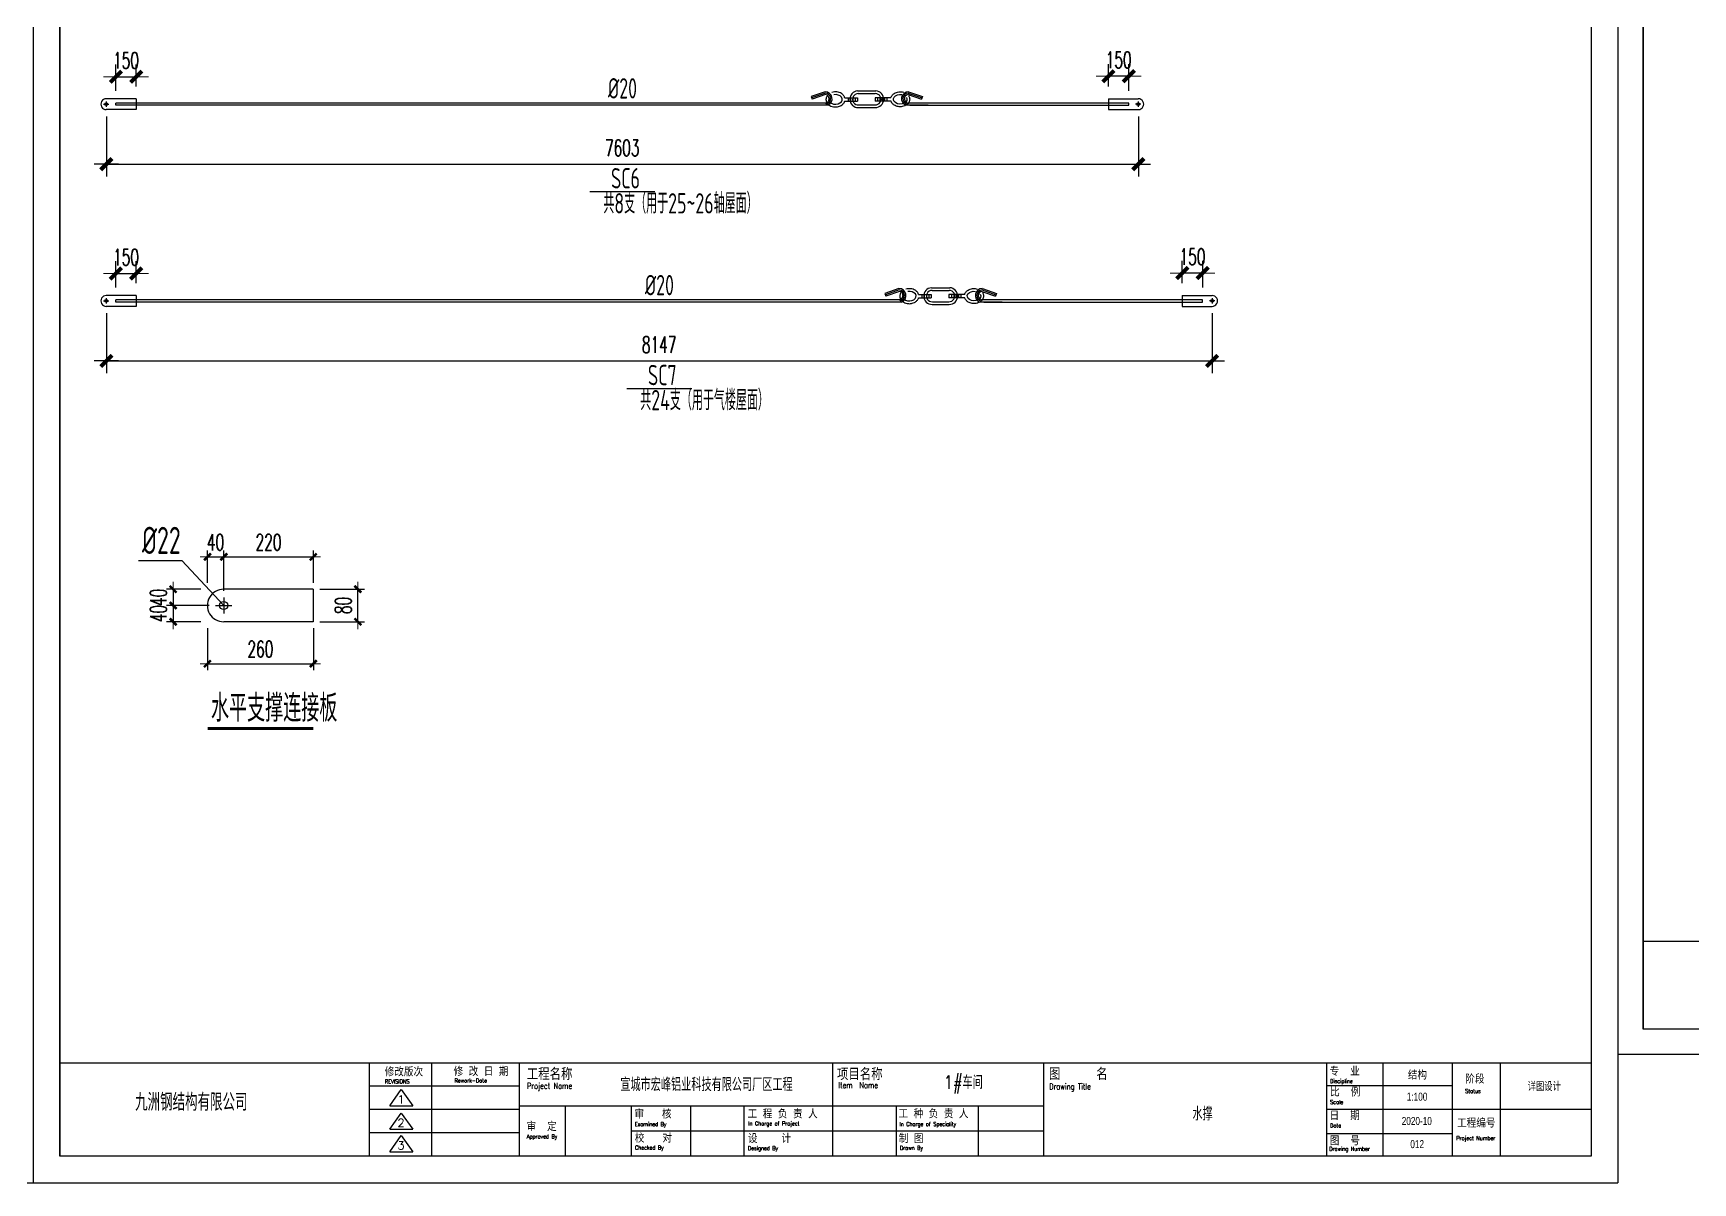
# Model space of a CAD drawing. Header units: inches. Extents: x 129725932 to 129894734, y 55771230 to 55809283.
# Drawn here: x 129797426 to 129809653, y 55771230 to 55779701 of the extents above; entities that cross this region are included whole.
import ezdxf
from ezdxf.enums import TextEntityAlignment as Align

# ---------------------------------------------------------------- set-up
doc = ezdxf.new("R2010")
doc.units = ezdxf.units.IN
doc.header["$MEASUREMENT"] = 0
doc.linetypes.add('CENTER', pattern=[50.8, 31.75, -6.35, 6.35, -6.35])
doc.layers.add('TK', color=140, linetype='Continuous')
doc.layers.add('细线', color=37, linetype='Continuous')
for name, color, linetype, lineweight in [('标注', 8, 'Continuous', 9), ('灰线', 253, 'Continuous', 5), ('轴线层', 1, 'CENTER', 15)]:
    doc.layers.add(name, color=color, linetype=linetype, lineweight=lineweight)
doc.styles.add('ARIAL', font='swisscl.ttf', dxfattribs={"width": 0.7})
doc.styles.add('DIM_FONT', font='romans.shx', dxfattribs={"width": 0.618, "bigfont": '1hztxt.shx'})
doc.styles.add('hz', font='gbenor.shx', dxfattribs={"width": 0.75, "height": 100, "bigfont": 'gbcbig.shx'})
doc.styles.add('HZXY', font='romand.shx', dxfattribs={"bigfont": 'hzxy.shx'})
doc.styles.add('ROMANC', font='romanc.shx', dxfattribs={"width": 0.8, "bigfont": 'hztxt.shx'})
doc.styles.get("Standard").update_dxf_attribs({"font": 'txt', "bigfont": 'gbcbig.shx'})
doc.dimstyles.new('WGH(1)', dxfattribs={"dimscale": 1.2, "dimtxt": 100, "dimasz": 0.5, "dimexe": 75, "dimexo": 75, "dimgap": 50, "dimtad": 1, "dimdec": 0, "dimzin": 0, "dimdsep": 46, "dimtxsty": 'DIM_FONT', "dimblk1": '_DIMX', "dimblk2": '_DIMX', "dimsah": 1, "dimcen": 0.09, "dimclrd": 3, "dimclre": 3, "dimclrt": 7, "dimadec": 0, "dimazin": 0, "dimtfac": 1, "dimtdec": 0, "dimtix": 1, "dimtmove": 2, "dimatfit": 3, "dimldrblk": '_DIMX', "dimfxl": 0, "dimtolj": 1, "dimtzin": 0, "dimarcsym": 0})
doc.dimstyles.new('WGH(3)', dxfattribs={"dimscale": 1.2, "dimtxt": 100, "dimasz": 0.3, "dimexe": 40, "dimexo": 40, "dimgap": 40, "dimtad": 1, "dimdec": 0, "dimlfac": 0.333333, "dimzin": 0, "dimdsep": 46, "dimtxsty": 'DIM_FONT', "dimblk1": '_DIMX', "dimblk2": '_DIMX', "dimsah": 1, "dimcen": 0.09, "dimclrd": 3, "dimclre": 3, "dimclrt": 7, "dimadec": 0, "dimazin": 0, "dimtfac": 1, "dimtdec": 0, "dimtix": 1, "dimtmove": 2, "dimatfit": 3, "dimldrblk": '_DIMX', "dimfxl": 0, "dimtolj": 1, "dimtzin": 0, "dimarcsym": 0})

# ---------------------------------------------------------------- blocks, each defined once
blk = doc.blocks.new('11111')
at = {"layer": 'TK', "lineweight": -3}
for p, q in [((6334426, 2886357), (6334426, 2870307)), ((6345762, 2886357), (6345762, 2870307)), ((6345762, 2886357), (6345762, 2870307)), ((6334617, 2885880), (6334617, 2870497)), ((6334617, 2870497), (6334617, 2885880)), ((6345571, 2885880), (6345571, 2870497)), ((6334617, 2871165), (6345571, 2871165)), ((6334617, 2871165), (6334617, 2870497)), ((6336830, 2871165), (6336830, 2870497)), ((6337276, 2871165), (6337276, 2870497)), ((6337903, 2871165), (6337903, 2870497)), ((6340145, 2871165), (6340145, 2870497)), ((6341654, 2871165), (6341654, 2870497)), ((6341654, 2871165), (6341654, 2870497)), ((6343679, 2871165), (6343679, 2870497)), ((6344080, 2871165), (6344080, 2870497)), ((6344577, 2871165), (6344577, 2870497)), ((6344921, 2871165), (6344921, 2870497)), ((6337903, 2870998), (6336830, 2870998)), ((6336978, 2870858), (6337059, 2870974)), ((6337059, 2870974), (6337141, 2870858)), ((6344577, 2871001), (6343679, 2871001)), ((6337903, 2870831), (6336830, 2870831)), ((6336978, 2870858), (6337141, 2870858)), ((6337903, 2870858), (6341654, 2870858)), ((6338232, 2870858), (6338232, 2870497)), ((6338703, 2870858), (6338703, 2870497)), ((6339128, 2870858), (6339128, 2870497)), ((6339509, 2870858), (6339509, 2870497)), ((6340599, 2870858), (6340599, 2870497)), ((6341186, 2870858), (6341186, 2870497)), ((6345571, 2870832), (6343679, 2870832)), ((6336978, 2870690), (6337059, 2870806)), ((6337059, 2870806), (6337141, 2870690)), ((6337903, 2870664), (6336830, 2870664)), ((6336978, 2870690), (6337141, 2870690)), ((6336978, 2870529), (6337059, 2870644)), ((6337059, 2870644), (6337141, 2870529)), ((6338703, 2870678), (6341654, 2870678)), ((6344577, 2870658), (6343679, 2870658)), ((6345571, 2870497), (6334617, 2870497)), ((6336978, 2870529), (6337141, 2870529)), ((6334426, 2870307), (6345762, 2870307))]:
    blk.add_line(p, q, dxfattribs=at)
at = {"layer": 'TK', "lineweight": -3, "style": 'HZXY', "width": 1}
for s, height, p in [('修改版次', 57.3, (6336940, 2871069)), ('修 改 日 期', 57.3, (6337433, 2871072)), ('工程名称', 85.9, (6337957, 2871042)), ('项目名称', 85.9, (6340176, 2871041)), ('图    名', 85.9, (6341693, 2871042)), ('专  业', 57.3, (6343700, 2871073)), ('阶段', 57.3, (6344671, 2871018)), ('比  例', 57.3, (6343704, 2870925)), ('审   核', 57.3, (6338727, 2870767)), ('工 程 负 责 人', 57.3, (6339537, 2870768)), ('工 种 负 责 人', 57.3, (6340616, 2870769)), ('审  定 ', 57.3, (6337955, 2870678)), ('日  期', 57.3, (6343700, 2870756)), ('工程编号', 57.3, (6344612, 2870703)), ('校   对', 57.3, (6338730, 2870595)), ('设    计 ', 57.3, (6339539, 2870592)), ('制 图', 57.3, (6340618, 2870592)), ('图  号', 57.3, (6343701, 2870576))]:
    blk.add_text(s, height=height, dxfattribs=at).set_placement(p)
at = {"layer": 'TK', "width": 1}
blk.add_text('九洲钢结构有限公司', height=124.1, dxfattribs=at).set_placement((6335155, 2870822))
at = {"layer": 'TK', "lineweight": -3, "style": 'ROMANC', "text_generation_flag": 6, "width": 0.75}
for s, height, p in [('REVISIONS', 28.6, (6336941, 2871018)), ('Rework-Date', 28.63, (6337440, 2871024)), ('Project Name', 41.99, (6337958, 2870979)), ('Item  Name', 42, (6340186, 2870984)), ('Drawing Title', 41.99, (6341694, 2870975)), ('Discipline', 28.6, (6343704, 2871020)), ('Status', 28.6, (6344670, 2870949)), ('Scale', 28.6, (6343704, 2870870)), ('Examined By', 28.63, (6338729, 2870712)), ('In Charge of Project', 28.63, (6339541, 2870717)), ('In Charge of Speciality', 28.63, (6340623, 2870713)), ('Date', 28.6, (6343704, 2870702)), ('Approved By', 28.63, (6337957, 2870624)), ('Project Number', 28.63, (6344607, 2870612)), ('Checked By', 28.6, (6338731, 2870544)), ('Designed By', 28.63, (6339539, 2870540)), ('Drawn By', 28.6, (6340626, 2870542)), ('Drawing Number', 28.63, (6343698, 2870535))]:
    blk.add_text(s, height=height, rotation=180, dxfattribs=at).set_placement(p)
at = {"layer": 'TK', "lineweight": -3}
for tag, height, style, width, p in [('PROJECT-NAME', 95.4, 'HZXY', 0.8, (6339243, 2871015)), ('ITEM-NAME', 95.4, 'HZXY', 0.8, (6341080, 2871019)), ('DISCIPLINE', 57.3, 'HZXY', 1, (6344329, 2871083)), ('REWORK-DATE', 57.3, 'ARIAL', 1, (6337574, 2870911)), ('DRAWING-TITLE', 95.4, 'HZXY', 0.8, (6342797, 2870944)), ('SCALE', 57.3, 'ARIAL', 1, (6344326, 2870923)), ('STATUS', 57.3, 'HZXY', 0.8, (6345236, 2871000)), ('版本号', 57.3, 'HZXY', 1, (6337057, 2870904)), ('DRAWING-TITLE', 95.4, 'HZXY', 0.8, (6342791, 2870805)), ('版本号', 57.3, 'HZXY', 1, (6337057, 2870736)), ('REWORK-DATE', 57.3, 'ARIAL', 1, (6337574, 2870744)), ('DRAWING-TITLE', 95.4, 'HZXY', 0.8, (6342793, 2870673)), ('DATE', 57.3, 'ARIAL', 1, (6344324, 2870749)), ('版本号', 57.3, 'HZXY', 1, (6337057, 2870574)), ('REWORK-DATE', 57.3, 'ARIAL', 1, (6337574, 2870577)), ('DRAWING-NUMBER', 57.3, 'ARIAL', 1, (6344327, 2870584)), ('PROJECT-NUMBER', 57.3, 'ARIAL', 0.9, (6345225, 2870673))]:
    blk.add_attdef(tag, text='', height=height, dxfattribs=dict(at, style=style, width=width)).set_placement(p, align=Align.MIDDLE)
blk = doc.blocks.new('_DIMX')
blk.add_line((-150, 0), (150, 0))
at = {"const_width": 50}
blk.add_lwpolyline([(-70, -70), (70, 70)], dxfattribs=at)
blk = doc.blocks.new('*D926')
at = {"color": 3, "lineweight": -2}
for p, q in [((129797965, 55779088), (129797965, 55778646)), ((129805568, 55779088), (129805568, 55778646)), ((129797965, 55778736), (129805567, 55778736))]:
    blk.add_line(p, q, dxfattribs=at)
at = {"layer": 'Defpoints', "color": 0}
for p in [(129797965, 55779178), (129805568, 55779178), (129805568, 55778736)]:
    blk.add_point(p, dxfattribs=at)
at = {"color": 3, "lineweight": -2, "xscale": 0.5999999999999995, "yscale": 0.5999999999999995, "zscale": 0.5999999999999995, "rotation": 180}
blk.add_blockref('_DIMX', (129797965, 55778736), dxfattribs=at)
at = {"color": 3, "lineweight": -2, "xscale": 0.5999999999999995, "yscale": 0.5999999999999995, "zscale": 0.5999999999999995}
blk.add_blockref('_DIMX', (129805568, 55778736), dxfattribs=at)
at = {"color": 7, "insert": (129801766, 55778856), "char_height": 120, "attachment_point": 5, "style": 'DIM_FONT'}
blk.add_mtext('\\A1;7603', dxfattribs=at)
blk = doc.blocks.new('*D927')
at = {"layer": 'Defpoints', "color": 0}
for p in [(129798185, 55779380), (129798035, 55779186), (129798185, 55779218)]:
    blk.add_point(p, dxfattribs=at)
at = {"layer": '标注', "color": 3, "lineweight": -2}
for p, q in [((129798035, 55779276), (129798035, 55779470)), ((129798185, 55779308), (129798185, 55779470)), ((129798034, 55779380), (129798033, 55779380)), ((129798035, 55779380), (129798185, 55779380)), ((129798185, 55779380), (129798186, 55779380))]:
    blk.add_line(p, q, dxfattribs=at)
at = {"layer": '标注', "color": 3, "lineweight": -2, "xscale": 0.5999999999999995, "yscale": 0.5999999999999995, "zscale": 0.5999999999999995}
blk.add_blockref('_DIMX', (129798035, 55779380), dxfattribs=at)
at = {"layer": '标注', "color": 3, "lineweight": -2, "xscale": 0.5999999999999995, "yscale": 0.5999999999999995, "zscale": 0.5999999999999995, "rotation": 180}
blk.add_blockref('_DIMX', (129798185, 55779380), dxfattribs=at)
at = {"layer": '标注', "color": 7, "insert": (129798110, 55779500), "char_height": 120, "attachment_point": 5, "style": 'DIM_FONT'}
blk.add_mtext('\\A1;150', dxfattribs=at)
blk = doc.blocks.new('*D928')
at = {"layer": 'Defpoints', "color": 0}
for p in [(129805348, 55779384), (129805348, 55779218), (129805498, 55779186)]:
    blk.add_point(p, dxfattribs=at)
at = {"layer": '标注', "color": 3, "lineweight": -2}
for p, q in [((129805347, 55779384), (129805346, 55779384)), ((129805348, 55779308), (129805348, 55779474)), ((129805498, 55779384), (129805348, 55779384)), ((129805498, 55779276), (129805498, 55779474)), ((129805498, 55779384), (129805499, 55779384))]:
    blk.add_line(p, q, dxfattribs=at)
at = {"layer": '标注', "color": 3, "lineweight": -2, "xscale": 0.5999999999999995, "yscale": 0.5999999999999995, "zscale": 0.5999999999999995}
blk.add_blockref('_DIMX', (129805348, 55779384), dxfattribs=at)
at = {"layer": '标注', "color": 3, "lineweight": -2, "xscale": 0.5999999999999995, "yscale": 0.5999999999999995, "zscale": 0.5999999999999995, "rotation": 180}
blk.add_blockref('_DIMX', (129805498, 55779384), dxfattribs=at)
at = {"layer": '标注', "color": 7, "insert": (129805423, 55779504), "char_height": 120, "attachment_point": 5, "style": 'DIM_FONT'}
blk.add_mtext('\\A1;150', dxfattribs=at)
blk = doc.blocks.new('*D929')
at = {"color": 3, "lineweight": -2}
for p, q in [((129797965, 55777638), (129797965, 55777196)), ((129806112, 55777638), (129806112, 55777196)), ((129797965, 55777286), (129806111, 55777286))]:
    blk.add_line(p, q, dxfattribs=at)
at = {"layer": 'Defpoints', "color": 0}
for p in [(129797965, 55777728), (129806112, 55777728), (129806112, 55777286)]:
    blk.add_point(p, dxfattribs=at)
at = {"color": 3, "lineweight": -2, "xscale": 0.5999999999999995, "yscale": 0.5999999999999995, "zscale": 0.5999999999999995, "rotation": 180}
blk.add_blockref('_DIMX', (129797965, 55777286), dxfattribs=at)
at = {"color": 3, "lineweight": -2, "xscale": 0.5999999999999995, "yscale": 0.5999999999999995, "zscale": 0.5999999999999995}
blk.add_blockref('_DIMX', (129806112, 55777286), dxfattribs=at)
at = {"color": 7, "insert": (129802038, 55777406), "char_height": 120, "attachment_point": 5, "style": 'DIM_FONT'}
blk.add_mtext('\\A1;8147', dxfattribs=at)
blk = doc.blocks.new('*D930')
at = {"layer": 'Defpoints', "color": 0}
for p in [(129798185, 55777930), (129798035, 55777736), (129798185, 55777768)]:
    blk.add_point(p, dxfattribs=at)
at = {"layer": '标注', "color": 3, "lineweight": -2}
for p, q in [((129798034, 55777930), (129798033, 55777930)), ((129798035, 55777826), (129798035, 55778020)), ((129798035, 55777930), (129798185, 55777930)), ((129798185, 55777858), (129798185, 55778020)), ((129798185, 55777930), (129798186, 55777930))]:
    blk.add_line(p, q, dxfattribs=at)
at = {"layer": '标注', "color": 3, "lineweight": -2, "xscale": 0.5999999999999995, "yscale": 0.5999999999999995, "zscale": 0.5999999999999995}
blk.add_blockref('_DIMX', (129798035, 55777930), dxfattribs=at)
at = {"layer": '标注', "color": 3, "lineweight": -2, "xscale": 0.5999999999999995, "yscale": 0.5999999999999995, "zscale": 0.5999999999999995, "rotation": 180}
blk.add_blockref('_DIMX', (129798185, 55777930), dxfattribs=at)
at = {"layer": '标注', "color": 7, "insert": (129798110, 55778050), "char_height": 120, "attachment_point": 5, "style": 'DIM_FONT'}
blk.add_mtext('\\A1;150', dxfattribs=at)
blk = doc.blocks.new('*D931')
at = {"layer": 'Defpoints', "color": 0}
for p in [(129805892, 55777934), (129805892, 55777768), (129806042, 55777736)]:
    blk.add_point(p, dxfattribs=at)
at = {"layer": '标注', "color": 3, "lineweight": -2}
for p, q in [((129805891, 55777934), (129805890, 55777934)), ((129805892, 55777858), (129805892, 55778024)), ((129806042, 55777934), (129805892, 55777934)), ((129806042, 55777826), (129806042, 55778024)), ((129806042, 55777934), (129806043, 55777934))]:
    blk.add_line(p, q, dxfattribs=at)
at = {"layer": '标注', "color": 3, "lineweight": -2, "xscale": 0.5999999999999995, "yscale": 0.5999999999999995, "zscale": 0.5999999999999995}
blk.add_blockref('_DIMX', (129805892, 55777934), dxfattribs=at)
at = {"layer": '标注', "color": 3, "lineweight": -2, "xscale": 0.5999999999999995, "yscale": 0.5999999999999995, "zscale": 0.5999999999999995, "rotation": 180}
blk.add_blockref('_DIMX', (129806042, 55777934), dxfattribs=at)
at = {"layer": '标注', "color": 7, "insert": (129805967, 55778054), "char_height": 120, "attachment_point": 5, "style": 'DIM_FONT'}
blk.add_mtext('\\A1;150', dxfattribs=at)
blk = doc.blocks.new('*D974')
at = {"layer": 'Defpoints', "color": 0}
for p in [(129798830, 55775842), (129798710, 55775604), (129798830, 55775543)]:
    blk.add_point(p, dxfattribs=at)
at = {"layer": '灰线', "color": 3, "lineweight": -2}
for p, q in [((129798709, 55775842), (129798709, 55775842)), ((129798710, 55775652), (129798710, 55775890)), ((129798710, 55775842), (129798830, 55775842)), ((129798830, 55775591), (129798830, 55775890)), ((129798830, 55775842), (129798830, 55775842))]:
    blk.add_line(p, q, dxfattribs=at)
at = {"layer": '灰线', "color": 3, "lineweight": -2, "xscale": 0.3599999999999997, "yscale": 0.3599999999999997, "zscale": 0.3599999999999997}
blk.add_blockref('_DIMX', (129798710, 55775842), dxfattribs=at)
at = {"layer": '灰线', "color": 3, "lineweight": -2, "xscale": 0.3599999999999997, "yscale": 0.3599999999999997, "zscale": 0.3599999999999997, "rotation": 180}
blk.add_blockref('_DIMX', (129798830, 55775842), dxfattribs=at)
at = {"layer": '灰线', "color": 7, "insert": (129798770, 55775950), "char_height": 120, "attachment_point": 5, "style": 'DIM_FONT'}
blk.add_mtext('\\A1;40', dxfattribs=at)
blk = doc.blocks.new('*D975')
at = {"layer": 'Defpoints', "color": 0}
for p in [(129799490, 55775842), (129799490, 55775604), (129798830, 55775543)]:
    blk.add_point(p, dxfattribs=at)
at = {"layer": '灰线', "color": 3, "lineweight": -2}
for p, q in [((129798830, 55775591), (129798830, 55775890)), ((129798830, 55775842), (129799489, 55775842)), ((129799490, 55775652), (129799490, 55775890))]:
    blk.add_line(p, q, dxfattribs=at)
at = {"layer": '灰线', "color": 3, "lineweight": -2, "xscale": 0.3599999999999997, "yscale": 0.3599999999999997, "zscale": 0.3599999999999997, "rotation": 180}
blk.add_blockref('_DIMX', (129798830, 55775842), dxfattribs=at)
at = {"layer": '灰线', "color": 3, "lineweight": -2, "xscale": 0.3599999999999997, "yscale": 0.3599999999999997, "zscale": 0.3599999999999997}
blk.add_blockref('_DIMX', (129799490, 55775842), dxfattribs=at)
at = {"layer": '灰线', "color": 7, "insert": (129799160, 55775950), "char_height": 120, "attachment_point": 5, "style": 'DIM_FONT'}
blk.add_mtext('\\A1;220', dxfattribs=at)
blk = doc.blocks.new('*D976')
at = {"layer": 'Defpoints', "color": 0}
for p in [(129798710, 55775604), (129798457, 55775484), (129798770, 55775484)]:
    blk.add_point(p, dxfattribs=at)
at = {"layer": '灰线', "color": 3, "lineweight": -2}
for p, q in [((129798662, 55775604), (129798409, 55775604)), ((129798457, 55775604), (129798457, 55775604)), ((129798457, 55775604), (129798457, 55775484)), ((129798722, 55775484), (129798409, 55775484)), ((129798457, 55775483), (129798457, 55775483))]:
    blk.add_line(p, q, dxfattribs=at)
at = {"layer": '灰线', "color": 3, "lineweight": -2, "xscale": 0.3599999999999997, "yscale": 0.3599999999999997, "zscale": 0.3599999999999997}
for p, rotation in [((129798457, 55775604), 270), ((129798457, 55775484), 90)]:
    blk.add_blockref('_DIMX', p, dxfattribs=dict(at, rotation=rotation))
at = {"layer": '灰线', "color": 7, "insert": (129798349, 55775544), "char_height": 120, "attachment_point": 5, "rotation": 90, "style": 'DIM_FONT'}
blk.add_mtext('\\A1;40', dxfattribs=at)
blk = doc.blocks.new('*D977')
at = {"layer": 'Defpoints', "color": 0}
for p in [(129798770, 55775484), (129798457, 55775364), (129798710, 55775364)]:
    blk.add_point(p, dxfattribs=at)
at = {"layer": '灰线', "color": 3, "lineweight": -2}
for p, q in [((129798722, 55775484), (129798409, 55775484)), ((129798457, 55775484), (129798457, 55775484)), ((129798457, 55775484), (129798457, 55775364)), ((129798662, 55775364), (129798409, 55775364)), ((129798457, 55775363), (129798457, 55775363))]:
    blk.add_line(p, q, dxfattribs=at)
at = {"layer": '灰线', "color": 3, "lineweight": -2, "xscale": 0.3599999999999997, "yscale": 0.3599999999999997, "zscale": 0.3599999999999997}
for p, rotation in [((129798457, 55775484), 270), ((129798457, 55775364), 90)]:
    blk.add_blockref('_DIMX', p, dxfattribs=dict(at, rotation=rotation))
at = {"layer": '灰线', "color": 7, "insert": (129798349, 55775424), "char_height": 120, "attachment_point": 5, "rotation": 90, "style": 'DIM_FONT'}
blk.add_mtext('\\A1;40', dxfattribs=at)
blk = doc.blocks.new('*D978')
at = {"layer": 'Defpoints', "color": 0}
for p in [(129798710, 55775364), (129799490, 55775364), (129799490, 55775055)]:
    blk.add_point(p, dxfattribs=at)
at = {"layer": '灰线', "color": 3, "lineweight": -2}
for p, q in [((129798710, 55775316), (129798710, 55775007)), ((129799490, 55775316), (129799490, 55775007)), ((129798710, 55775055), (129799489, 55775055))]:
    blk.add_line(p, q, dxfattribs=at)
at = {"layer": '灰线', "color": 3, "lineweight": -2, "xscale": 0.3599999999999997, "yscale": 0.3599999999999997, "zscale": 0.3599999999999997, "rotation": 180}
blk.add_blockref('_DIMX', (129798710, 55775055), dxfattribs=at)
at = {"layer": '灰线', "color": 3, "lineweight": -2, "xscale": 0.3599999999999997, "yscale": 0.3599999999999997, "zscale": 0.3599999999999997}
blk.add_blockref('_DIMX', (129799490, 55775055), dxfattribs=at)
at = {"layer": '灰线', "color": 7, "insert": (129799100, 55775163), "char_height": 120, "attachment_point": 5, "style": 'DIM_FONT'}
blk.add_mtext('\\A1;260', dxfattribs=at)
blk = doc.blocks.new('*D979')
at = {"layer": 'Defpoints', "color": 0}
for p in [(129799490, 55775604), (129799818, 55775604), (129799490, 55775364)]:
    blk.add_point(p, dxfattribs=at)
at = {"layer": '灰线', "color": 3, "lineweight": -2}
for p, q in [((129799538, 55775604), (129799866, 55775604)), ((129799818, 55775364), (129799818, 55775603)), ((129799538, 55775364), (129799866, 55775364))]:
    blk.add_line(p, q, dxfattribs=at)
at = {"layer": '灰线', "color": 3, "lineweight": -2, "xscale": 0.3599999999999997, "yscale": 0.3599999999999997, "zscale": 0.3599999999999997}
for p, rotation in [((129799818, 55775604), 90), ((129799818, 55775364), 270)]:
    blk.add_blockref('_DIMX', p, dxfattribs=dict(at, rotation=rotation))
at = {"layer": '灰线', "color": 7, "insert": (129799710, 55775484), "char_height": 120, "attachment_point": 5, "rotation": 90, "style": 'DIM_FONT'}
blk.add_mtext('\\A1;80', dxfattribs=at)

msp = doc.modelspace()

# ---------------------------------------------------------------- linework, layer by layer
for p, q in [((129803260.4, 55779269.8), (129803157, 55779234.1)), ((129803500, 55779275.4), (129803634.7, 55779275.7)), ((129803874.7, 55779269.8), (129803978.1, 55779234.1)), ((129797944.7, 55779178.1), (129797984.5, 55779178.1)), ((129798184.6, 55779218.1), (129797964.6, 55779218.1)), ((129797964.6, 55779198), (129797964.6, 55779158.2)), ((129803077.9, 55779186.3), (129798034.6, 55779186.3)), ((129798034.6, 55779169.9), (129798034.6, 55779186.3)), ((129803077.9, 55779169.9), (129798034.6, 55779169.9)), ((129798184.6, 55779218.1), (129798184.6, 55779138.1)), ((129803301, 55779186.3), (129803077.9, 55779186.3)), ((129803279.7, 55779169.9), (129803077.9, 55779169.9)), ((129803157, 55779234.1), (129803163.8, 55779214.4)), ((129803262.1, 55779259.4), (129803160.4, 55779224.2)), ((129803263.5, 55779248.8), (129803163.8, 55779214.4)), ((129803404.8, 55779199.9), (129803498.8, 55779200.1)), ((129803405.3, 55779224.9), (129803498.8, 55779225.1)), ((129803429.4, 55779224.9), (129803429.4, 55779200)), ((129803446.7, 55779225), (129803446.8, 55779200)), ((129803464.1, 55779225), (129803464.1, 55779200)), ((129803481.4, 55779225.1), (129803481.5, 55779200.1)), ((129803498.8, 55779225.1), (129803498.8, 55779200.1)), ((129803504.1, 55779255.7), (129803630, 55779256)), ((129803504.7, 55779152.4), (129803630.5, 55779152.7)), ((129803507.5, 55779172.3), (129803627.6, 55779172.5)), ((129803744.9, 55779225.6), (129803629.1, 55779225.4)), ((129803629.1, 55779225.4), (129803629.1, 55779200.4)), ((129803629.1, 55779225.4), (129803629.1, 55779200.4)), ((129803745.5, 55779200.7), (129803629.1, 55779200.4)), ((129803646.4, 55779225.4), (129803646.5, 55779200.4)), ((129803663.7, 55779225.5), (129803663.8, 55779200.5)), ((129803681.1, 55779225.5), (129803681.2, 55779200.5)), ((129803698.4, 55779225.5), (129803698.5, 55779200.6)), ((129803715.8, 55779225.6), (129803715.8, 55779200.6)), ((129804020.7, 55779169.9), (129803855.3, 55779169.9)), ((129803871.6, 55779248.8), (129803971.3, 55779214.4)), ((129803873, 55779259.4), (129803974.7, 55779224.2)), ((129805497.6, 55779186.3), (129803877.7, 55779186.3)), ((129803885.3, 55779169.9), (129805497.6, 55779169.9)), ((129803978.1, 55779234.1), (129803971.3, 55779214.4)), ((129805347.6, 55779218.1), (129805567.7, 55779218.1)), ((129805347.6, 55779218.1), (129805347.6, 55779138.1)), ((129805497.6, 55779169.9), (129805497.6, 55779186.3)), ((129805497.6, 55779169.9), (129805497.6, 55779186.3)), ((129805587.5, 55779178.1), (129805547.7, 55779178.1)), ((129805567.6, 55779197.9), (129805567.6, 55779158.2)), ((129805607.6, 55779178.1), (129805607.6, 55779178.1)), ((129798184.6, 55779138.1), (129797964.4, 55779138.1)), ((129805347.6, 55779138.1), (129805567.6, 55779138.1)), ((129801526.9, 55778533.8), (129802005.3, 55778533.8)), ((129803804.4, 55777819.8), (129803701, 55777784.1)), ((129803806.1, 55777809.4), (129803704.4, 55777774.2)), ((129803807.5, 55777798.8), (129803707.8, 55777764.4)), ((129804044, 55777825.4), (129804178.7, 55777825.7)), ((129804048.1, 55777805.7), (129804174, 55777806)), ((129804415.6, 55777798.8), (129804515.3, 55777764.4)), ((129804417, 55777809.4), (129804518.7, 55777774.2)), ((129804418.7, 55777819.8), (129804522.1, 55777784.1)), ((129797944.7, 55777728.1), (129797984.5, 55777728.1)), ((129798184.6, 55777688.1), (129797964.4, 55777688.1)), ((129798184.6, 55777768.1), (129797964.6, 55777768.1)), ((129797964.6, 55777748), (129797964.6, 55777708.2)), ((129803621.9, 55777736.3), (129798034.6, 55777736.3)), ((129798034.6, 55777719.9), (129798034.6, 55777736.3)), ((129803621.9, 55777719.9), (129798034.6, 55777719.9)), ((129798184.6, 55777768.1), (129798184.6, 55777688.1)), ((129803845, 55777736.3), (129803621.9, 55777736.3)), ((129803823.7, 55777719.9), (129803621.9, 55777719.9)), ((129803701, 55777784.1), (129803707.8, 55777764.4)), ((129803948.8, 55777749.9), (129804042.8, 55777750.1)), ((129803949.3, 55777774.9), (129804042.8, 55777775.1)), ((129803973.4, 55777774.9), (129803973.4, 55777750)), ((129803990.7, 55777775), (129803990.8, 55777750)), ((129804008.1, 55777775), (129804008.1, 55777750)), ((129804025.4, 55777775.1), (129804025.5, 55777750.1)), ((129804042.8, 55777775.1), (129804042.8, 55777750.1)), ((129804048.7, 55777702.4), (129804174.5, 55777702.7)), ((129804051.5, 55777722.3), (129804171.6, 55777722.5)), ((129804288.9, 55777775.6), (129804173.1, 55777775.4)), ((129804173.1, 55777775.4), (129804173.1, 55777750.4)), ((129804173.1, 55777775.4), (129804173.1, 55777750.4)), ((129804289.5, 55777750.7), (129804173.1, 55777750.4)), ((129804190.4, 55777775.4), (129804190.5, 55777750.4)), ((129804207.7, 55777775.5), (129804207.8, 55777750.5)), ((129804225.1, 55777775.5), (129804225.2, 55777750.5)), ((129804242.4, 55777775.5), (129804242.5, 55777750.6)), ((129804259.8, 55777775.6), (129804259.8, 55777750.6)), ((129804564.7, 55777719.9), (129804399.3, 55777719.9)), ((129806041.6, 55777736.3), (129804421.7, 55777736.3)), ((129804429.3, 55777719.9), (129806041.6, 55777719.9)), ((129804522.1, 55777784.1), (129804515.3, 55777764.4)), ((129805891.6, 55777768.1), (129806111.7, 55777768.1)), ((129805891.6, 55777768.1), (129805891.6, 55777688.1)), ((129805891.6, 55777688.1), (129806111.6, 55777688.1)), ((129806041.6, 55777719.9), (129806041.6, 55777736.3)), ((129806041.6, 55777719.9), (129806041.6, 55777736.3)), ((129806131.5, 55777728.1), (129806091.7, 55777728.1)), ((129806111.6, 55777747.9), (129806111.6, 55777708.2)), ((129806151.6, 55777728.1), (129806151.6, 55777728.1)), ((129801798.9, 55777083.8), (129802277.3, 55777083.8)), ((129798202.7, 55775815), (129798520, 55775815)), ((129798520, 55775815), (129798829.7, 55775483.7)), ((129799489.7, 55775603.7), (129798829.5, 55775603.7)), ((129799489.7, 55775603.7), (129799489.7, 55775363.7)), ((129798770.1, 55775483.7), (129798889.3, 55775483.7)), ((129798829.7, 55775543.3), (129798829.7, 55775424.1)), ((129799489.7, 55775363.7), (129798829.7, 55775363.7))]:
    msp.add_line(p, q)
for centre, radius in [((129797964.6, 55779178.1), 10), ((129805567.6, 55779178.1), 10), ((129797964.6, 55777728.1), 10), ((129806111.6, 55777728.1), 10), ((129798829.7, 55775483.7), 30)]:
    msp.add_circle(centre, radius)
for centre, radius, start, end in [((129803259.8, 55779217.9), 52, 292.62276, 89.26609), ((129803504.2, 55779214), 61.5, 93.93884, 270.508), ((129803630.7, 55779214.3), 61.5, 269.7485, 86.31767), ((129803875.3, 55779217.9), 52, 90.73391, 247.37507), ((129797964.6, 55779178.1), 40, 89.86066, 270.00069), ((129803259.3, 55779217.6), 31.4, 273.45108, 82.36139), ((129803260.3, 55779218.5), 40.9, 281.11886, 87.5348), ((129803504.5, 55779214), 41.8, 90.55021, 274.16242), ((129803630.4, 55779214.2), 41.8, 266.09408, 90.55021), ((129803874.8, 55779218.5), 40.9, 92.4652, 258.88114), ((129803875.8, 55779217.6), 31.4, 97.63861, 273.45108), ((129805567.6, 55779178.1), 40, 269.99883, 90.13886), ((129803803.8, 55777767.9), 52, 292.62276, 89.26609), ((129803803.3, 55777767.6), 31.4, 273.45108, 82.36139), ((129803804.3, 55777768.5), 40.9, 281.11886, 87.5348), ((129804048.2, 55777764), 61.5, 93.93884, 270.508), ((129804048.5, 55777764), 41.8, 90.55021, 274.16242), ((129804174.4, 55777764.2), 41.8, 266.09408, 90.55021), ((129804174.7, 55777764.3), 61.5, 269.7485, 86.31767), ((129804419.3, 55777767.9), 52, 90.73391, 247.37507), ((129804418.8, 55777768.5), 40.9, 92.4652, 258.88114), ((129804419.8, 55777767.6), 31.4, 97.63861, 273.45108), ((129797964.6, 55777728.1), 40, 89.86066, 270.00069), ((129806111.6, 55777728.1), 40, 269.99883, 90.13886), ((129798829.7, 55775483.7), 120, 89.91955, 270.08042)]:
    msp.add_arc(centre, radius, start, end)
for centre in [(129803336.8, 55779213.2), (129803880.8, 55777763.2)]:
    msp.add_ellipse(centre, major_axis=(50, 0.1), ratio=0.7037032, start_param=2.7690755, end_param=8.0890754)
at = {"extrusion": (0, 0, -1)}
for centre in [(129803813.4, 55779214.3), (129804357.4, 55777764.3)]:
    msp.add_ellipse(centre, major_axis=(50, 0.1), ratio=0.7037032, start_param=-0.3725172, end_param=4.9474828, dxfattribs=at)
for points, knots in [([(129803405.3, 55779224.9), (129803404.8, 55779227), (129803404, 55779229.1), (129803402.1, 55779233.8), (129803400.7, 55779236.4), (129803397.6, 55779241.2), (129803395.8, 55779243.5), (129803391.9, 55779247.7), (129803389.9, 55779249.7), (129803385.5, 55779253.3), (129803383.1, 55779255), (129803375.7, 55779259.6), (129803370.4, 55779262.1), (129803359.1, 55779265.9), (129803353.2, 55779267.1), (129803341.3, 55779268.5), (129803335.3, 55779268.6), (129803322.9, 55779267.6), (129803316.7, 55779266.4), (129803310.7, 55779264.5)], [9.6083115, 9.6083115, 9.6083115, 9.6083115, 9.7128187, 9.7128187, 9.8512717, 9.8512717, 9.9897246, 9.9897246, 10.1281776, 10.1281776, 10.2666305, 10.2666305, 10.5484116, 10.5484116, 10.8301927, 10.8301927, 11.1119738, 11.1119738, 11.4088943, 11.4088943, 11.4088943, 11.4088943]), ([(129803744.9, 55779225.6), (129803745.4, 55779227.8), (129803746.1, 55779229.9), (129803748.1, 55779234.6), (129803749.4, 55779237.1), (129803752.6, 55779242), (129803754.3, 55779244.3), (129803758.1, 55779248.5), (129803760.2, 55779250.5), (129803764.6, 55779254.2), (129803766.9, 55779255.8), (129803774.3, 55779260.5), (129803779.7, 55779263), (129803790.9, 55779266.8), (129803796.7, 55779268.1), (129803808.7, 55779269.6), (129803814.7, 55779269.7), (129803827, 55779268.7), (129803833.3, 55779267.5), (129803839.3, 55779265.7)], [9.6083115, 9.6083115, 9.6083115, 9.6083115, 9.7128187, 9.7128187, 9.8512717, 9.8512717, 9.9897246, 9.9897246, 10.1281776, 10.1281776, 10.2666305, 10.2666305, 10.5484116, 10.5484116, 10.8301927, 10.8301927, 11.1119738, 11.1119738, 11.4088943, 11.4088943, 11.4088943, 11.4088943]), ([(129803273.8, 55779237.5), (129803273.2, 55779236.5), (129803272.6, 55779235.4), (129803270.6, 55779231.6), (129803269.5, 55779228.8), (129803267.8, 55779222.9), (129803267.2, 55779219.9), (129803266.9, 55779215.6), (129803266.8, 55779214.3), (129803266.8, 55779213), (129803266.8, 55779210.9), (129803267, 55779208.7), (129803267.6, 55779204.5), (129803268.1, 55779202.4), (129803269.3, 55779198.2), (129803270, 55779196.2), (129803272.2, 55779191.5), (129803273.7, 55779188.9), (129803277.1, 55779183.9), (129803279, 55779181.6), (129803283.2, 55779177.3), (129803285.4, 55779175.3), (129803290.2, 55779171.7), (129803292.7, 55779170), (129803300.6, 55779165.5), (129803306.3, 55779163.1), (129803318.3, 55779159.7), (129803324.5, 55779158.6), (129803340.1, 55779157.6), (129803349.5, 55779158.4), (129803363.8, 55779162), (129803369, 55779163.8), (129803377.8, 55779168.1), (129803381.7, 55779170.4), (129803388.1, 55779175.3), (129803390.9, 55779177.7), (129803395.8, 55779183), (129803398.1, 55779186), (129803401.5, 55779191.6), (129803402.7, 55779194.2), (129803404.2, 55779197.9), (129803404.5, 55779198.9), (129803404.8, 55779199.9)], [5.87527, 5.87527, 5.87527, 5.87527, 5.933919, 5.933919, 6.0784763, 6.0784763, 6.2230336, 6.2230336, 6.2831853, 6.2831853, 6.2831853, 6.384976, 6.384976, 6.4867666, 6.4867666, 6.5885573, 6.5885573, 6.7335632, 6.7335632, 6.8785692, 6.8785692, 7.0235752, 7.0235752, 7.1685811, 7.1685811, 7.4625614, 7.4625614, 7.7565417, 7.7565417, 8.1947691, 8.1947691, 8.4533782, 8.4533782, 8.6676193, 8.6676193, 8.8440867, 8.8440867, 9.020554, 9.020554, 9.159007, 9.159007, 9.209642, 9.209642, 9.209642, 9.209642]), ([(129803876.3, 55779238.9), (129803877, 55779237.8), (129803877.6, 55779236.8), (129803879.5, 55779233), (129803880.7, 55779230.2), (129803882.4, 55779224.3), (129803883, 55779221.3), (129803883.4, 55779217), (129803883.4, 55779215.7), (129803883.4, 55779214.4), (129803883.4, 55779212.3), (129803883.3, 55779210.1), (129803882.7, 55779205.8), (129803882.2, 55779203.7), (129803881, 55779199.6), (129803880.3, 55779197.6), (129803878.2, 55779192.9), (129803876.7, 55779190.2), (129803873.3, 55779185.3), (129803871.4, 55779182.9), (129803867.2, 55779178.6), (129803865, 55779176.6), (129803860.2, 55779172.9), (129803857.7, 55779171.3), (129803849.9, 55779166.7), (129803844.1, 55779164.3), (129803832.2, 55779160.8), (129803826, 55779159.7), (129803810.4, 55779158.6), (129803801, 55779159.4), (129803786.6, 55779162.9), (129803781.5, 55779164.8), (129803772.6, 55779169), (129803768.8, 55779171.3), (129803762.3, 55779176.1), (129803759.5, 55779178.5), (129803754.5, 55779183.8), (129803752.3, 55779186.8), (129803748.9, 55779192.3), (129803747.6, 55779194.9), (129803746.1, 55779198.6), (129803745.8, 55779199.7), (129803745.5, 55779200.7)], [5.87527, 5.87527, 5.87527, 5.87527, 5.933919, 5.933919, 6.0784763, 6.0784763, 6.2230336, 6.2230336, 6.2831853, 6.2831853, 6.2831853, 6.384976, 6.384976, 6.4867666, 6.4867666, 6.5885573, 6.5885573, 6.7335632, 6.7335632, 6.8785692, 6.8785692, 7.0235752, 7.0235752, 7.1685811, 7.1685811, 7.4625614, 7.4625614, 7.7565417, 7.7565417, 8.1947691, 8.1947691, 8.4533782, 8.4533782, 8.6676193, 8.6676193, 8.8440867, 8.8440867, 9.020554, 9.020554, 9.159007, 9.159007, 9.209642, 9.209642, 9.209642, 9.209642]), ([(129803949.3, 55777774.9), (129803948.8, 55777777), (129803948, 55777779.1), (129803946.1, 55777783.8), (129803944.7, 55777786.4), (129803941.6, 55777791.2), (129803939.8, 55777793.5), (129803935.9, 55777797.7), (129803933.9, 55777799.7), (129803929.5, 55777803.3), (129803927.1, 55777805), (129803919.7, 55777809.6), (129803914.4, 55777812.1), (129803903.1, 55777815.9), (129803897.2, 55777817.1), (129803885.3, 55777818.5), (129803879.3, 55777818.6), (129803866.9, 55777817.6), (129803860.7, 55777816.4), (129803854.7, 55777814.5)], [9.6083115, 9.6083115, 9.6083115, 9.6083115, 9.7128187, 9.7128187, 9.8512717, 9.8512717, 9.9897246, 9.9897246, 10.1281776, 10.1281776, 10.2666305, 10.2666305, 10.5484116, 10.5484116, 10.8301927, 10.8301927, 11.1119738, 11.1119738, 11.4088943, 11.4088943, 11.4088943, 11.4088943]), ([(129804288.9, 55777775.6), (129804289.4, 55777777.8), (129804290.1, 55777779.9), (129804292.1, 55777784.6), (129804293.4, 55777787.1), (129804296.6, 55777792), (129804298.3, 55777794.3), (129804302.1, 55777798.5), (129804304.2, 55777800.5), (129804308.6, 55777804.2), (129804310.9, 55777805.8), (129804318.3, 55777810.5), (129804323.7, 55777813), (129804334.9, 55777816.8), (129804340.7, 55777818.1), (129804352.7, 55777819.6), (129804358.7, 55777819.7), (129804371, 55777818.7), (129804377.3, 55777817.5), (129804383.3, 55777815.7)], [9.6083115, 9.6083115, 9.6083115, 9.6083115, 9.7128187, 9.7128187, 9.8512717, 9.8512717, 9.9897246, 9.9897246, 10.1281776, 10.1281776, 10.2666305, 10.2666305, 10.5484116, 10.5484116, 10.8301927, 10.8301927, 11.1119738, 11.1119738, 11.4088943, 11.4088943, 11.4088943, 11.4088943]), ([(129803817.8, 55777787.5), (129803817.2, 55777786.5), (129803816.6, 55777785.4), (129803814.6, 55777781.6), (129803813.5, 55777778.8), (129803811.8, 55777772.9), (129803811.2, 55777769.9), (129803810.9, 55777765.6), (129803810.8, 55777764.3), (129803810.8, 55777763), (129803810.8, 55777760.9), (129803811, 55777758.7), (129803811.6, 55777754.5), (129803812.1, 55777752.4), (129803813.3, 55777748.2), (129803814, 55777746.2), (129803816.2, 55777741.5), (129803817.7, 55777738.9), (129803821.1, 55777733.9), (129803823, 55777731.6), (129803827.2, 55777727.3), (129803829.4, 55777725.3), (129803834.2, 55777721.7), (129803836.7, 55777720), (129803844.6, 55777715.5), (129803850.3, 55777713.1), (129803862.3, 55777709.7), (129803868.5, 55777708.6), (129803884.1, 55777707.6), (129803893.5, 55777708.4), (129803907.8, 55777712), (129803913, 55777713.8), (129803921.8, 55777718.1), (129803925.7, 55777720.4), (129803932.1, 55777725.3), (129803934.9, 55777727.7), (129803939.8, 55777733), (129803942.1, 55777736), (129803945.5, 55777741.6), (129803946.7, 55777744.2), (129803948.2, 55777747.9), (129803948.5, 55777748.9), (129803948.8, 55777749.9)], [5.87527, 5.87527, 5.87527, 5.87527, 5.933919, 5.933919, 6.0784763, 6.0784763, 6.2230336, 6.2230336, 6.2831853, 6.2831853, 6.2831853, 6.384976, 6.384976, 6.4867666, 6.4867666, 6.5885573, 6.5885573, 6.7335632, 6.7335632, 6.8785692, 6.8785692, 7.0235752, 7.0235752, 7.1685811, 7.1685811, 7.4625614, 7.4625614, 7.7565417, 7.7565417, 8.1947691, 8.1947691, 8.4533782, 8.4533782, 8.6676193, 8.6676193, 8.8440867, 8.8440867, 9.020554, 9.020554, 9.159007, 9.159007, 9.209642, 9.209642, 9.209642, 9.209642]), ([(129804420.3, 55777788.9), (129804421, 55777787.8), (129804421.6, 55777786.8), (129804423.5, 55777783), (129804424.7, 55777780.2), (129804426.4, 55777774.3), (129804427, 55777771.3), (129804427.4, 55777767), (129804427.4, 55777765.7), (129804427.4, 55777764.4), (129804427.4, 55777762.3), (129804427.3, 55777760.1), (129804426.7, 55777755.8), (129804426.2, 55777753.7), (129804425, 55777749.6), (129804424.3, 55777747.6), (129804422.2, 55777742.9), (129804420.7, 55777740.2), (129804417.3, 55777735.3), (129804415.4, 55777732.9), (129804411.2, 55777728.6), (129804409, 55777726.6), (129804404.2, 55777722.9), (129804401.7, 55777721.3), (129804393.9, 55777716.7), (129804388.1, 55777714.3), (129804376.2, 55777710.8), (129804370, 55777709.7), (129804354.4, 55777708.6), (129804345, 55777709.4), (129804330.6, 55777712.9), (129804325.5, 55777714.8), (129804316.6, 55777719), (129804312.8, 55777721.3), (129804306.3, 55777726.1), (129804303.5, 55777728.5), (129804298.5, 55777733.8), (129804296.3, 55777736.8), (129804292.9, 55777742.3), (129804291.6, 55777744.9), (129804290.1, 55777748.6), (129804289.8, 55777749.7), (129804289.5, 55777750.7)], [5.87527, 5.87527, 5.87527, 5.87527, 5.933919, 5.933919, 6.0784763, 6.0784763, 6.2230336, 6.2230336, 6.2831853, 6.2831853, 6.2831853, 6.384976, 6.384976, 6.4867666, 6.4867666, 6.5885573, 6.5885573, 6.7335632, 6.7335632, 6.8785692, 6.8785692, 7.0235752, 7.0235752, 7.1685811, 7.1685811, 7.4625614, 7.4625614, 7.7565417, 7.7565417, 8.1947691, 8.1947691, 8.4533782, 8.4533782, 8.6676193, 8.6676193, 8.8440867, 8.8440867, 9.020554, 9.020554, 9.159007, 9.159007, 9.209642, 9.209642, 9.209642, 9.209642])]:
    msp.add_open_spline(points, degree=3, knots=knots)
at = {"layer": '细线', "lineweight": -3, "const_width": 23.3}
msp.add_lwpolyline([(129798710.3, 55774577.5), (129799489, 55774577.5)], dxfattribs=at)

# ---------------------------------------------------------------- block references
for p, xscale, yscale, zscale in [((123262367.8, 52815300.9), 1.029830321669579, 1.029830329120159, 1.029830305831691), ((123659681.3, 52985702.3), 0.9707934956168172, 0.9707935029519656, 0.9707934809988513)]:
    msp.add_blockref('11111', p, dxfattribs=dict(xscale=xscale, yscale=yscale, zscale=zscale))
ref = msp.add_blockref('11111', (123274042.3, 52815300.9), dxfattribs=dict(xscale=1.029830321669579, yscale=1.029830329120159, zscale=1.029830305831691))
ref.add_attrib('版本号', '1', dxfattribs={"layer": 'TK', "lineweight": -3, "height": 59, "style": 'HZXY', "width": 1}).set_placement((129800135.8, 55771844.8), align=Align.MIDDLE)
ref.add_attrib('版本号', '2', dxfattribs={"layer": 'TK', "lineweight": -3, "height": 59, "style": 'HZXY', "width": 1}).set_placement((129800135.8, 55771671.4), align=Align.MIDDLE)
ref.add_attrib('版本号', '3', dxfattribs={"layer": 'TK', "lineweight": -3, "height": 59, "style": 'HZXY', "width": 1}).set_placement((129800135.8, 55771505.3), align=Align.MIDDLE)
ref.add_attrib('SCALE', '1:100', dxfattribs={"layer": 'TK', "lineweight": -3, "height": 58.96, "style": 'ARIAL', "width": 1}).set_placement((129807621.7, 55771864.4), align=Align.MIDDLE)
ref.add_attrib('DATE', '2020-10', dxfattribs={"layer": 'TK', "lineweight": -3, "height": 58.96, "style": 'ARIAL', "width": 1}).set_placement((129807619.5, 55771685.3), align=Align.MIDDLE)
ref.add_attrib('DRAWING-NUMBER', '012', dxfattribs={"layer": 'TK', "lineweight": -3, "height": 58.96, "style": 'ARIAL', "width": 1}).set_placement((129807622.3, 55771515.1), align=Align.MIDDLE)
ref.add_attrib('STATUS', '详图设计', dxfattribs={"layer": 'TK', "lineweight": -3, "height": 58.96, "style": 'HZXY', "width": 0.8}).set_placement((129808558.4, 55771944.2), align=Align.MIDDLE)
ref.add_attrib('DRAWING-TITLE', '水撑', dxfattribs={"layer": 'TK', "lineweight": -3, "height": 98.27, "style": 'HZXY', "width": 0.8}).set_placement((129806041.1, 55771743.3), align=Align.MIDDLE)
ref.add_attrib('ITEM-NAME', '1#车间', dxfattribs={"layer": 'TK', "lineweight": -3, "height": 98.27, "style": 'HZXY', "width": 0.8}).set_placement((129804278.5, 55771963.2), align=Align.MIDDLE)
ref.add_attrib('PROJECT-NAME', '宣城市宏峰铝业科技有限公司厂区工程', dxfattribs={"layer": 'TK', "lineweight": -3, "height": 98.271, "style": 'HZXY', "width": 0.8}).set_placement((129802386.6, 55771959.5), align=Align.MIDDLE)
ref.add_attrib('DISCIPLINE', '结构', dxfattribs={"layer": 'TK', "lineweight": -3, "height": 58.96, "style": 'HZXY', "width": 1}).set_placement((129807624.2, 55772028.7), align=Align.MIDDLE)

# ---------------------------------------------------------------- texts
at = {"insert": (129798227.8, 55776063.7), "char_height": 200, "width": 1059.043, "attachment_point": 1, "style": 'hz'}
msp.add_mtext('%%C22', dxfattribs=at)
at = {"layer": '细线', "color": 4, "lineweight": -3, "style": 'DIM_FONT', "width": 0.7}
msp.add_text('水平支撑连接板', height=200, dxfattribs=at).set_placement((129798735.9, 55774627.5))
at = {"layer": '轴线层', "color": 4, "linetype": 'ByBlock', "char_height": 150, "width": 1506.743, "attachment_point": 1, "style": 'hz'}
for s, insert in [('%%C20', (129801660.7, 55779369.8)), ('SC6', (129801682.8, 55778707.1)), ('共8支（用于25~26轴屋面）', (129801626.5, 55778522.5)), ('%%C20', (129801932.7, 55777919.8)), ('SC7', (129801954.8, 55777257.1)), ('共24支（用于气楼屋面）', (129801898.5, 55777072.5))]:
    msp.add_mtext(s, dxfattribs=dict(at, insert=insert))

# ---------------------------------------------------------------- dimensions: what is measured, and where the dimension line sits
for base, p1, p2, picture, middle in [((129805567.6, 55778736.4), (129797964.6, 55779178.1), (129805567.6, 55779178.1), '*D926', (129801766.1, 55778856.4)), ((129806111.6, 55777286.4), (129797964.6, 55777728.1), (129806111.6, 55777728.1), '*D929', (129802038.1, 55777406.4))]:
    dim = msp.add_linear_dim(base=base, p1=p1, p2=p2, dimstyle='WGH(1)')
    dim.commit()
    dim.dimension.update_dxf_attribs({"geometry": picture, "text_midpoint": middle})
at = {"layer": '标注'}
for base, p1, p2, picture, middle in [((129798184.6, 55779379.7), (129798034.6, 55779186.3), (129798184.6, 55779218.1), '*D927', (129798109.6, 55779499.7)), ((129805347.6, 55779383.9), (129805497.6, 55779186.3), (129805347.6, 55779218.1), '*D928', (129805422.6, 55779503.9)), ((129798184.6, 55777929.7), (129798034.6, 55777736.3), (129798184.6, 55777768.1), '*D930', (129798109.6, 55778049.7)), ((129805891.6, 55777933.9), (129806041.6, 55777736.3), (129805891.6, 55777768.1), '*D931', (129805966.6, 55778053.9))]:
    dim = msp.add_linear_dim(base=base, p1=p1, p2=p2, dimstyle='WGH(1)', override={"dimfxl": 250}, dxfattribs=at)
    dim.commit()
    dim.dimension.update_dxf_attribs({"geometry": picture, "text_midpoint": middle})
at = {"layer": '灰线'}
for base, p1, p2, picture, middle in [((129798829.7, 55775842.5), (129798709.7, 55775603.7), (129798829.7, 55775543.3), '*D974', (129798769.7, 55775950.5)), ((129799489.7, 55775842.5), (129798829.7, 55775543.3), (129799489.7, 55775603.7), '*D975', (129799159.7, 55775950.5)), ((129799489.7, 55775055.3), (129798709.7, 55775363.7), (129799489.7, 55775363.7), '*D978', (129799099.7, 55775163.3))]:
    dim = msp.add_linear_dim(base=base, p1=p1, p2=p2, dimstyle='WGH(3)', dxfattribs=at)
    dim.commit()
    dim.dimension.update_dxf_attribs({"geometry": picture, "text_midpoint": middle})
for base, p1, p2, picture, middle in [((129798457.3, 55775483.7), (129798709.7, 55775603.7), (129798770.1, 55775483.7), '*D976', (129798349.3, 55775543.7)), ((129799818.2, 55775603.7), (129799489.7, 55775363.7), (129799489.7, 55775603.7), '*D979', (129799710.2, 55775483.7)), ((129798457.3, 55775363.7), (129798770.1, 55775483.7), (129798709.7, 55775363.7), '*D977', (129798349.3, 55775423.7))]:
    dim = msp.add_linear_dim(base=base, p1=p1, p2=p2, angle=90, dimstyle='WGH(3)', dxfattribs=at)
    dim.commit()
    dim.dimension.update_dxf_attribs({"geometry": picture, "text_midpoint": middle})

doc.saveas('drawing.dxf')
